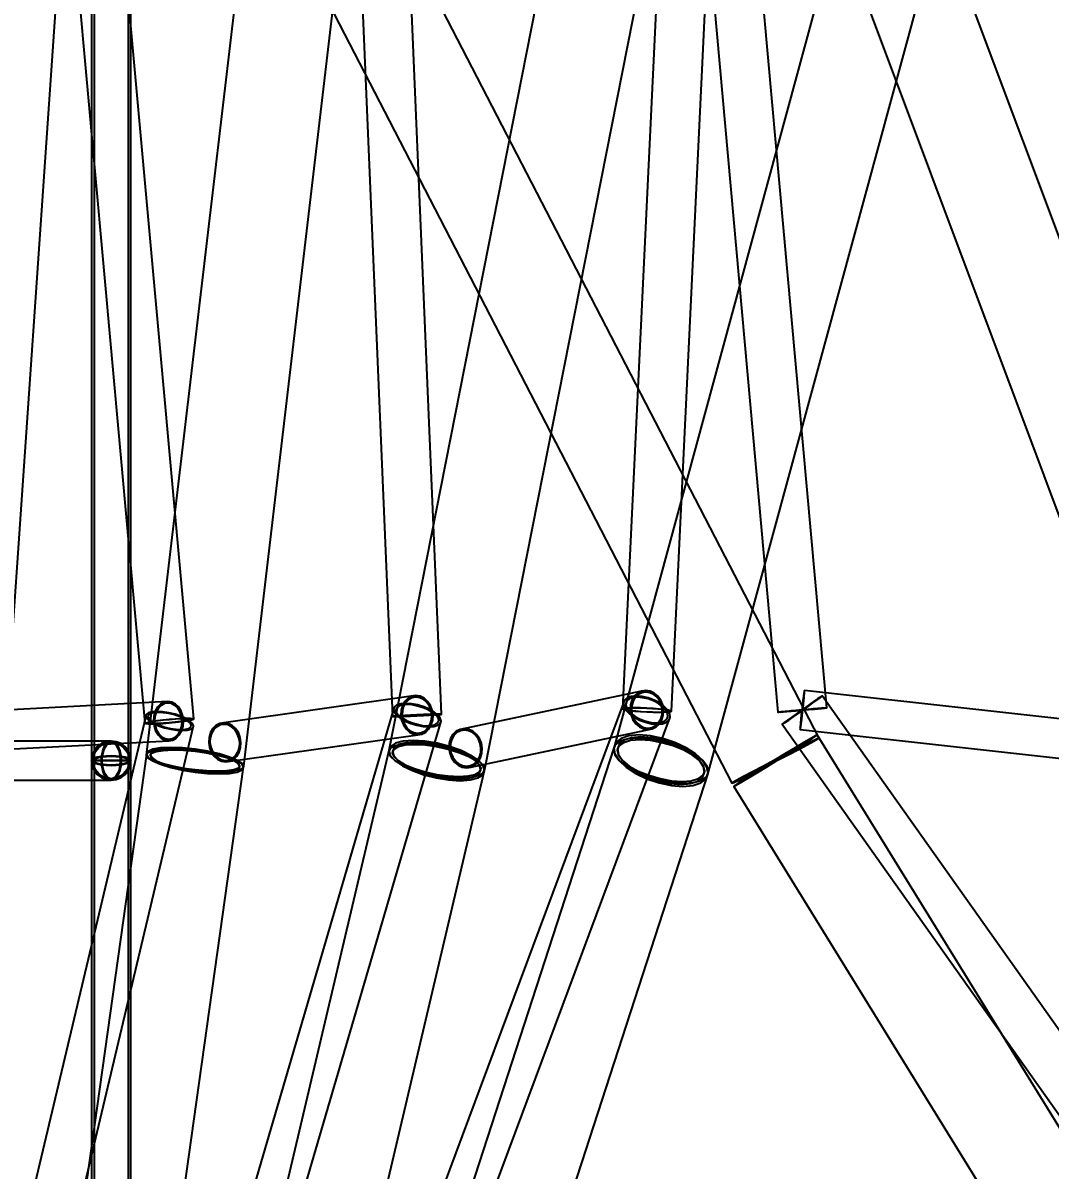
# Model space of a CAD drawing. Header units: millimetres. Extents: x -123812 to 252100, y -3000 to 639000.
# Drawn here: x 4456 to 15087, y 20760 to 32640 of the extents above; entities that cross this region are included whole.
import ezdxf

# ---------------------------------------------------------------- set-up
doc = ezdxf.new("R2010")
doc.units = ezdxf.units.MM
doc.layers.add('D-STR-DIM', color=7, linetype='Continuous', lineweight=13)
doc.layers.add('D-STR-STRC', color=7, linetype='Continuous', lineweight=25)
doc.styles.add('OpenSansCondensed-Light', font='OpenSansCondensed-Light.ttf')
doc.styles.add('TOWER_UNICODE', font='Arial Unicode.ttf')
doc.dimstyles.new('EZDXF', dxfattribs={"dimtxt": 0.25, "dimasz": 0.175, "dimexe": 0.375, "dimexo": 0.125, "dimgap": 0.1, "dimtad": 1, "dimlfac": 100, "dimzin": 12, "dimdsep": 46, "dimtxsty": 'OpenSansCondensed-Light', "dimblk": 'ARCHTICK', "dimcen": 2.5, "dimazin": 3, "dimtfac": 0.5, "dimtmove": 2, "dimatfit": 3})

# ---------------------------------------------------------------- blocks, each defined once
blk = doc.blocks.new('_ARCHTICK')
at = {"color": 0, "linetype": 'BYBLOCK', "const_width": 0.15}
blk.add_lwpolyline([(-0.5, -0.5), (0.5, 0.5)], dxfattribs=at)

msp = doc.modelspace()

# ---------------------------------------------------------------- linework, layer by layer
at = {"layer": 'D-STR-STRC'}
for points in [[(5166.2, 50000), (5166.2, 25000), (5173.1, 24987.3), (5193.4, 24975.5), (5225.7, 24965.4), (5267.8, 24957.6), (5316.8, 24952.8), (5369.4, 24951.1), (5421.9, 24952.8), (5471, 24957.6), (5513, 24965.4), (5545.3, 24975.5), (5565.6, 24987.3), (5572.6, 25000), (5572.6, 50000)], [(4594.8, 37777.2), (5717.7, 25387.3), (5726.4, 25383.2), (5751.6, 25380.9), (5791.8, 25380.7), (5844.2, 25382.4), (5905.2, 25386.1), (5970.7, 25391.3), (6036.2, 25397.9), (6097.2, 25405.2), (6149.6, 25412.9), (6189.8, 25420.4), (6215.1, 25427.2), (6223.7, 25432.9), (5100.8, 37822.8)], [(5333.9, 37266.7), (11793.3, 24766.7), (11812.6, 24774.7), (11861.3, 24798), (11936.1, 24835), (12032, 24883.4), (12142.3, 24939.6), (12259.5, 25000), (12375.7, 25060.4), (12483, 25116.6), (12574, 25165), (12642.6, 25202), (12684, 25225.3), (12695.4, 25233.3), (6236, 37733.3)], [(7762.6, 37699), (8280.6, 25460.3), (8289.3, 25458.8), (8314.6, 25458.2), (8355, 25458.4), (8407.5, 25459.5), (8468.7, 25461.4), (8534.4, 25463.9), (8600.1, 25467), (8661.3, 25470.3), (8713.8, 25473.6), (8754.2, 25476.8), (8779.5, 25479.5), (8788.2, 25481.7), (8270.2, 37720.5)], [(11241.3, 37671), (10660.2, 25536.2), (10668.9, 25530.8), (10694.2, 25524.9), (10734.5, 25519), (10787.1, 25513.4), (10848.3, 25508.6), (10914, 25504.8), (10979.6, 25502.3), (11040.8, 25501.3), (11093.4, 25501.9), (11133.7, 25504), (11159, 25507.4), (11167.7, 25512), (11748.8, 37646.8)], [(11177.6, 37636.1), (12269.7, 25501.3), (12278.3, 25501.9), (12303.6, 25504), (12343.8, 25507.4), (12396.2, 25512), (12457.2, 25517.4), (12522.7, 25523.3), (12588.2, 25529.2), (12649.2, 25534.8), (12701.6, 25539.6), (12741.8, 25543.4), (12767, 25545.9), (12775.7, 25546.9), (11683.5, 37681.7)], [(17146.2, 25178.3), (12463.6, 37678.3), (12443.4, 37672.2), (12392.2, 37654.4), (12313.4, 37626.1), (12212.5, 37589.1), (12096.3, 37546.1), (11972.7, 37500), (11850.1, 37453.9), (11737, 37410.9), (11641, 37373.9), (11568.6, 37345.6), (11524.8, 37327.8), (11512.6, 37321.7), (16195.3, 24821.7)], [(7203.3, 37557), (5732.3, 25057), (5749.5, 25029), (5799.9, 24998.9), (5880.1, 24968.9), (5984.6, 24941.1), (6106.3, 24917.2), (6236.9, 24899), (6367.5, 24887.7), (6489.2, 24884), (6593.8, 24888.2), (6674, 24900.1), (6724.4, 24918.8), (6741.6, 24943), (8212.6, 37443)], [(10703.6, 37589.1), (8239.1, 25089.1), (8256.3, 25046.1), (8306.3, 25000), (8385.8, 24953.9), (8489.3, 24910.9), (8609.8, 24873.9), (8739, 24845.6), (8868.2, 24827.8), (8988.6, 24821.7), (9091.9, 24827.8), (9171.1, 24845.6), (9220.8, 24873.9), (9237.6, 24910.9), (11702.1, 37410.9)], [(13963.1, 37616.6), (10566.7, 25116.6), (10580.7, 25060.4), (10627.4, 25000), (10703.5, 24939.6), (10803.8, 24883.4), (10921.6, 24835), (11048.8, 24798), (11176.8, 24774.7), (11296.7, 24766.7), (11400.5, 24774.7), (11481, 24798), (11532.8, 24835), (11552.4, 24883.4), (14948.9, 37383.4)], [(6343.1, 12527.3), (11155.4, 25450.7), (11150.7, 25486.1), (11129.9, 25524.1), (11094.3, 25562.1), (11046.5, 25597.6), (10989.6, 25628), (10927.5, 25651.3), (10864.5, 25666), (10804.9, 25671), (10752.7, 25666), (10711.4, 25651.3), (10683.9, 25628), (10672.1, 25597.6), (5859.9, 12674.2)], [(21886.2, 12747.7), (12729.8, 25671), (12720.8, 25666), (12698.3, 25651.3), (12663.8, 25628), (12619.7, 25597.6), (12569, 25562.1), (12515.2, 25524.1), (12461.8, 25486.1), (12412.6, 25450.7), (12370.9, 25420.2), (12339.5, 25396.9), (12320.7, 25382.2), (12315.5, 25377.2), (21471.9, 12453.9)], [(16123.9, 25330.7), (12545, 25726.1), (12542.7, 25719.2), (12539.1, 25699), (12534.4, 25666.9), (12528.9, 25625.1), (12522.9, 25576.4), (12516.9, 25524.1), (12511.4, 25471.8), (12506.6, 25423.1), (12502.9, 25381.3), (12500.5, 25349.2), (12499.7, 25329), (12500.4, 25322.1), (16079.3, 24926.8)], [(3889, 25096.9), (5965.9, 25206.5), (6006, 25213.4), (6043, 25233.7), (6074.4, 25266), (6098.2, 25308.1), (6112.6, 25357), (6116.7, 25409.6), (6110.3, 25462.2), (6093.7, 25511.1), (6068.1, 25553.2), (6035.2, 25585.5), (5997.3, 25605.8), (5957, 25612.7), (3880.1, 25503.1)], [(5040.3, 12608.2), (8783.4, 25410.3), (8775.9, 25439.6), (8752.2, 25471.1), (8713.9, 25502.5), (8663.6, 25531.8), (8604.7, 25557), (8541.3, 25576.3), (8477.7, 25588.4), (8418.1, 25592.5), (8366.8, 25588.4), (8327.1, 25576.3), (8301.7, 25557), (8292.5, 25531.8), (4549.4, 12729.7)], [(3228.4, 12750.8), (6222.7, 25361), (6211.8, 25384.8), (6184.7, 25410.2), (6143.3, 25435.7), (6090.4, 25459.5), (6029.7, 25479.8), (5965.3, 25495.5), (5901.5, 25505.3), (5842.8, 25508.7), (5793.1, 25505.3), (5755.7, 25495.5), (5733.4, 25479.8), (5727.4, 25459.5), (2733.1, 12849.2)], [(0, 24796.8), (5369.4, 24796.8), (5395.7, 24803.7), (5420.2, 24824), (5441.2, 24856.3), (5457.3, 24898.4), (5467.5, 24947.4), (5471, 25000), (5467.5, 25052.6), (5457.3, 25101.6), (5441.2, 25143.7), (5420.2, 25176), (5395.7, 25196.3), (5369.4, 25203.2), (0, 25203.2)], [(0, 24796.8), (5369.4, 24796.8), (5395.7, 24803.7), (5420.2, 24824), (5441.2, 24856.3), (5457.3, 24898.4), (5467.5, 24947.4), (5471, 25000), (5467.5, 25052.6), (5457.3, 25101.6), (5441.2, 25143.7), (5420.2, 25176), (5395.7, 25196.3), (5369.4, 25203.2), (0, 25203.2)], [(6293.7, 12396.3), (9234.5, 24896.3), (9218.8, 24946.3), (9170.4, 25000), (9092.5, 25053.7), (8990.5, 25103.7), (8871.3, 25146.6), (8743.1, 25179.6), (8614.5, 25200.3), (8494.4, 25207.4), (8390.9, 25200.3), (8311.1, 25179.6), (8260.3, 25146.6), (8242.2, 25103.7), (5301.4, 12603.7)], [(7494.5, 12366.6), (11547.4, 24866.6), (11535.8, 24931), (11491.7, 25000), (11418.2, 25069), (11320.2, 25133.4), (11204.5, 25188.6), (11078.8, 25231), (10951.9, 25257.6), (10832.3, 25266.7), (10728.2, 25257.6), (10646.7, 25231), (10593.3, 25188.6), (10571.6, 25133.4), (6518.7, 12633.4)], [(20384.4, 12766.7), (12676.5, 25266.7), (12657.9, 25257.6), (12611.1, 25231), (12539.3, 25188.6), (12447.4, 25133.4), (12341.6, 25069), (12229.2, 25000), (12117.9, 24931), (12015.2, 24866.6), (11928.1, 24811.4), (11862.6, 24769), (11823, 24742.4), (11812.2, 24733.3), (19520.1, 12233.3)], [(4984.9, 12433.2), (6740.2, 24933.2), (6723.1, 24966.4), (6672.8, 25001.9), (6592.8, 25037.3), (6488.6, 25070.1), (6367.2, 25098.2), (6236.9, 25119.5), (6106.6, 25132.7), (5985.2, 25136.9), (5881, 25131.7), (5801, 25117.6), (5750.7, 25095.4), (5733.6, 25066.8), (3978.2, 12566.8)], [(5572.6, 0), (5572.6, 25000), (5565.6, 25012.7), (5545.3, 25024.5), (5513, 25034.6), (5471, 25042.4), (5421.9, 25047.2), (5369.4, 25048.9), (5316.8, 25047.2), (5267.8, 25042.4), (5225.7, 25034.6), (5193.4, 25024.5), (5173.1, 25012.7), (5166.2, 25000), (5166.2, 0)]]:
    msp.add_lwpolyline(points, dxfattribs=at)
for points in [[(5191.6, 25000), (5547.2, 25000), (5547.2, 50000), (5191.6, 50000)], [(5191.6, 25000), (5547.2, 25000), (5547.2, 50000), (5191.6, 50000)], [(2207.5, 25000), (4257.5, 25000), (5121, 37500), (3196, 37500)], [(6378.6, 25189), (6386.7, 25136.6), (6405.6, 25087.7), (6434.1, 25045.8), (6470.1, 25013.6), (6511.3, 24993.3), (6554.8, 24986.4), (8542.8, 25268.4), (8585.7, 25275.3), (8625, 25295.6), (8658.1, 25327.8), (8682.7, 25369.7), (8697.2, 25418.6), (8700.4, 25471), (8692.3, 25523.4), (8673.4, 25572.2), (8644.9, 25614.2), (8608.9, 25646.4), (8567.7, 25666.6), (8524.1, 25673.5), (6536.2, 25391.5), (6493.3, 25384.6), (6453.9, 25364.4), (6420.8, 25332.2), (6396.3, 25290.2), (6381.8, 25241.4)], [(8366.5, 25471), (8374.6, 25418.6), (8393.6, 25369.7), (8422, 25327.8), (8458.1, 25295.6), (8499.3, 25275.3), (8542.8, 25268.4), (8585.7, 25275.3), (8625, 25295.6), (8658.1, 25327.8), (8682.7, 25369.7), (8697.2, 25418.6), (8700.4, 25471), (8692.3, 25523.4), (8673.4, 25572.2), (8644.9, 25614.2), (8608.9, 25646.4), (8567.7, 25666.6), (8524.1, 25673.5), (8481.2, 25666.6), (8441.9, 25646.4), (8408.8, 25614.2), (8384.2, 25572.2), (8369.8, 25523.4)], [(8863.9, 25128.7), (8872.8, 25076.5), (8892.9, 25027.8), (8922.8, 24985.9), (8960.5, 24953.8), (9003.4, 24933.6), (9048.6, 24926.8), (9093, 24933.6), (10970.1, 25329), (11010.6, 25349.2), (11044.6, 25381.3), (11069.7, 25423.1), (11084.1, 25471.8), (11087, 25524.1), (11078.1, 25576.4), (11058, 25625.1), (11028.1, 25666.9), (10990.4, 25699), (10947.5, 25719.2), (10902.3, 25726.1), (10857.9, 25719.2), (8980.8, 25323.8), (8940.3, 25303.7), (8906.3, 25271.6), (8881.2, 25229.7), (8866.7, 25181)], [(10697.6, 25524.1), (10733.2, 25486.1), (10781, 25450.7), (10837.9, 25420.2), (10900, 25396.9), (10963, 25382.2), (11022.6, 25377.2), (11074.8, 25382.2), (11116.1, 25396.9), (11143.6, 25420.2), (11155.4, 25450.7), (11150.7, 25486.1), (11129.9, 25524.1), (11094.3, 25562.1), (11046.5, 25597.6), (10989.6, 25628), (10927.5, 25651.3), (10864.5, 25666), (10804.9, 25671), (10752.7, 25666), (10711.4, 25651.3), (10683.9, 25628), (10672.1, 25597.6), (10676.8, 25562.1)], [(10740.9, 25524.1), (10749.9, 25471.8), (10770, 25423.1), (10799.9, 25381.3), (10837.6, 25349.2), (10880.5, 25329), (10925.7, 25322.1), (10970.1, 25329), (11010.6, 25349.2), (11044.6, 25381.3), (11069.7, 25423.1), (11084.1, 25471.8), (11087, 25524.1), (11078.1, 25576.4), (11058, 25625.1), (11028.1, 25666.9), (10990.4, 25699), (10947.5, 25719.2), (10902.3, 25726.1), (10857.9, 25719.2), (10817.3, 25699), (10783.3, 25666.9), (10758.3, 25625.1), (10743.8, 25576.4)], [(10754.6, 25524.1), (10762.8, 25476), (10781.3, 25431.1), (10808.9, 25392.5), (10843.6, 25363), (10883.1, 25344.4), (10924.7, 25338), (10965.6, 25344.4), (11003, 25363), (11034.3, 25392.5), (11057.4, 25431.1), (11070.7, 25476), (11073.4, 25524.1), (11065.2, 25572.3), (11046.6, 25617.1), (11019.1, 25655.7), (10984.3, 25685.3), (10944.8, 25703.8), (10903.2, 25710.2), (10862.3, 25703.8), (10824.9, 25685.3), (10793.6, 25655.7), (10770.5, 25617.1), (10757.2, 25572.3)], [(12515.2, 25524.1), (12461.8, 25486.1), (12412.6, 25450.7), (12370.9, 25420.2), (12339.5, 25396.9), (12320.7, 25382.2), (12315.5, 25377.2), (12324.5, 25382.2), (12347, 25396.9), (12381.5, 25420.2), (12425.6, 25450.7), (12476.3, 25486.1), (12530.2, 25524.1), (12583.5, 25562.1), (12632.7, 25597.6), (12674.4, 25628), (12705.8, 25651.3), (12724.7, 25666), (12729.8, 25671), (12720.8, 25666), (12698.3, 25651.3), (12663.8, 25628), (12619.7, 25597.6), (12569, 25562.1)], [(12516.9, 25524.1), (12511.4, 25471.8), (12506.6, 25423.1), (12502.9, 25381.3), (12500.5, 25349.2), (12499.7, 25329), (12500.4, 25322.1), (12502.6, 25329), (12506.2, 25349.2), (12511, 25381.3), (12516.5, 25423.1), (12522.5, 25471.8), (12528.4, 25524.1), (12534, 25576.4), (12538.8, 25625.1), (12542.5, 25666.9), (12544.9, 25699), (12545.7, 25719.2), (12545, 25726.1), (12542.7, 25719.2), (12539.1, 25699), (12534.4, 25666.9), (12528.9, 25625.1), (12522.9, 25576.4)], [(12517.4, 25524.1), (12512.3, 25476), (12507.8, 25431.1), (12504.4, 25392.5), (12502.2, 25363), (12501.5, 25344.4), (12502.1, 25338), (12504.2, 25344.4), (12507.5, 25363), (12511.9, 25392.5), (12517, 25431.1), (12522.5, 25476), (12528, 25524.1), (12533.1, 25572.3), (12537.5, 25617.1), (12540.9, 25655.7), (12543.1, 25685.3), (12543.9, 25703.8), (12543.2, 25710.2), (12541.2, 25703.8), (12537.8, 25685.3), (12533.5, 25655.7), (12528.4, 25617.1), (12522.9, 25572.3)], [(5806.2, 25409.6), (5812.7, 25357), (5829.2, 25308.1), (5854.8, 25266), (5887.7, 25233.7), (5925.6, 25213.4), (5965.9, 25206.5), (6006, 25213.4), (6043, 25233.7), (6074.4, 25266), (6098.2, 25308.1), (6112.6, 25357), (6116.7, 25409.6), (6110.3, 25462.2), (6093.7, 25511.1), (6068.1, 25553.2), (6035.2, 25585.5), (5997.3, 25605.8), (5957, 25612.7), (5917, 25605.8), (5880, 25585.5), (5848.5, 25553.2), (5824.8, 25511.1), (5810.3, 25462.2)], [(5818.4, 25409.6), (5824.4, 25361.2), (5839.7, 25316), (5863.2, 25277.3), (5893.5, 25247.6), (5928.4, 25228.9), (5965.6, 25222.5), (6002.5, 25228.9), (6036.5, 25247.6), (6065.5, 25277.3), (6087.4, 25316), (6100.7, 25361.2), (6104.5, 25409.6), (6098.6, 25458), (6083.3, 25503.1), (6059.7, 25541.9), (6029.4, 25571.6), (5994.5, 25590.3), (5957.4, 25596.7), (5920.5, 25590.3), (5886.4, 25571.6), (5857.4, 25541.9), (5835.5, 25503.1), (5822.2, 25458)], [(8323.6, 25471.1), (8361.9, 25439.6), (8412.2, 25410.3), (8471.1, 25385.2), (8534.5, 25365.9), (8598.2, 25353.7), (8657.7, 25349.6), (8709.1, 25353.7), (8748.8, 25365.9), (8774.1, 25385.2), (8783.4, 25410.3), (8775.9, 25439.6), (8752.2, 25471.1), (8713.9, 25502.5), (8663.6, 25531.8), (8604.7, 25557), (8541.3, 25576.3), (8477.7, 25588.4), (8418.1, 25592.5), (8366.8, 25588.4), (8327.1, 25576.3), (8301.7, 25557), (8292.5, 25531.8), (8299.9, 25502.5)], [(8344.7, 25471.1), (8379.3, 25442.7), (8424.6, 25416.3), (8477.7, 25393.6), (8534.8, 25376.2), (8592.2, 25365.3), (8645.9, 25361.6), (8692.2, 25365.3), (8728, 25376.2), (8750.9, 25393.6), (8759.2, 25416.3), (8752.5, 25442.7), (8731.1, 25471.1), (8696.6, 25499.4), (8651.2, 25525.8), (8598.2, 25548.5), (8541, 25565.9), (8483.6, 25576.9), (8429.9, 25580.6), (8383.6, 25576.9), (8347.8, 25565.9), (8325, 25548.5), (8316.6, 25525.8), (8323.4, 25499.4)], [(8379.7, 25471), (8387.1, 25422.7), (8404.6, 25377.7), (8430.8, 25339), (8464, 25309.4), (8502, 25290.7), (8542.1, 25284.4), (8581.6, 25290.7), (8617.8, 25309.4), (8648.3, 25339), (8671, 25377.7), (8684.3, 25422.7), (8687.3, 25471), (8679.8, 25519.3), (8662.4, 25564.3), (8636.2, 25602.9), (8602.9, 25632.6), (8565, 25651.2), (8524.9, 25657.6), (8485.4, 25651.2), (8449.1, 25632.6), (8418.6, 25602.9), (8396, 25564.3), (8382.7, 25519.3)], [(10914, 25543.4), (10848.3, 25545.9), (10787.1, 25546.9), (10734.5, 25546.3), (10694.2, 25544.2), (10668.9, 25540.8), (10660.2, 25536.2), (10668.9, 25530.8), (10694.2, 25524.9), (10734.5, 25519), (10787.1, 25513.4), (10848.3, 25508.6), (10914, 25504.8), (10979.6, 25502.3), (11040.8, 25501.3), (11093.4, 25501.9), (11133.7, 25504), (11159, 25507.4), (11167.7, 25512), (11159, 25517.4), (11133.7, 25523.3), (11093.4, 25529.2), (11040.8, 25534.8), (10979.6, 25539.6)], [(10914, 25541.5), (10854.7, 25543.8), (10799.6, 25544.6), (10752.2, 25544.1), (10715.9, 25542.3), (10693, 25539.1), (10685.2, 25535), (10693, 25530.1), (10715.9, 25524.8), (10752.2, 25519.5), (10799.6, 25514.5), (10854.7, 25510.1), (10914, 25506.7), (10973.2, 25504.5), (11028.3, 25503.6), (11075.7, 25504.1), (11112, 25506), (11134.9, 25509.1), (11142.7, 25513.2), (11134.9, 25518.1), (11112, 25523.4), (11075.7, 25528.7), (11028.3, 25533.7), (10973.2, 25538.1)], [(10718.9, 25524.1), (10750.9, 25489.8), (10794.1, 25457.9), (10845.4, 25430.5), (10901.3, 25409.4), (10958.1, 25396.2), (11011.9, 25391.7), (11059, 25396.2), (11096.2, 25409.4), (11120.9, 25430.5), (11131.6, 25457.9), (11127.4, 25489.8), (11108.6, 25524.1), (11076.6, 25558.4), (11033.4, 25590.3), (10982.1, 25617.8), (10926.2, 25638.8), (10869.4, 25652), (10815.6, 25656.5), (10768.5, 25652), (10731.3, 25638.8), (10706.6, 25617.8), (10695.9, 25590.3), (10700.1, 25558.4)], [(12522.7, 25525), (12457.2, 25519), (12396.2, 25513.5), (12343.8, 25508.6), (12303.6, 25504.8), (12278.3, 25502.3), (12269.7, 25501.3), (12278.3, 25501.9), (12303.6, 25504), (12343.8, 25507.4), (12396.2, 25512), (12457.2, 25517.4), (12522.7, 25523.3), (12588.2, 25529.2), (12649.2, 25534.8), (12701.6, 25539.6), (12741.8, 25543.4), (12767, 25545.9), (12775.7, 25546.9), (12767, 25546.3), (12741.8, 25544.3), (12701.6, 25540.8), (12649.2, 25536.2), (12588.2, 25530.8)], [(12522.7, 25524.9), (12463.6, 25519.5), (12408.6, 25514.5), (12361.4, 25510.1), (12325.2, 25506.7), (12302.4, 25504.5), (12294.6, 25503.6), (12302.4, 25504.1), (12325.2, 25506), (12361.4, 25509.1), (12408.6, 25513.2), (12463.6, 25518.1), (12522.7, 25523.3), (12581.7, 25528.7), (12636.7, 25533.7), (12684, 25538.1), (12720.2, 25541.5), (12743, 25543.7), (12750.8, 25544.6), (12743, 25544.1), (12720.2, 25542.3), (12684, 25539.2), (12636.7, 25535), (12581.7, 25530.2)], [(12515.9, 25524.1), (12467.8, 25489.8), (12423.4, 25457.9), (12385.8, 25430.5), (12357.6, 25409.4), (12340.5, 25396.2), (12335.9, 25391.7), (12344, 25396.2), (12364.3, 25409.4), (12395.4, 25430.5), (12435.2, 25457.9), (12480.9, 25489.8), (12529.4, 25524.1), (12577.5, 25558.4), (12621.9, 25590.3), (12659.5, 25617.8), (12687.8, 25638.8), (12704.8, 25652), (12709.4, 25656.5), (12701.3, 25652), (12681, 25638.8), (12649.9, 25617.8), (12610.2, 25590.3), (12564.5, 25558.4)], [(5970.7, 25391.3), (5905.2, 25386.1), (5844.2, 25382.4), (5791.8, 25380.7), (5751.6, 25380.9), (5726.4, 25383.2), (5717.7, 25387.3), (5726.4, 25392.9), (5751.6, 25399.7), (5791.8, 25407.2), (5844.2, 25414.9), (5905.2, 25422.3), (5970.7, 25428.8), (6036.2, 25434.1), (6097.2, 25437.7), (6149.6, 25439.4), (6189.8, 25439.2), (6215.1, 25436.9), (6223.7, 25432.9), (6215.1, 25427.2), (6189.8, 25420.4), (6149.6, 25412.9), (6097.2, 25405.2), (6036.2, 25397.9)], [(5765.5, 25410.2), (5806.9, 25384.8), (5859.8, 25361), (5920.5, 25340.7), (5984.9, 25325), (6048.6, 25315.2), (6107.4, 25311.8), (6157.1, 25315.2), (6194.5, 25325), (6216.8, 25340.7), (6222.7, 25361), (6211.8, 25384.8), (6184.7, 25410.2), (6143.3, 25435.7), (6090.4, 25459.5), (6029.7, 25479.8), (5965.3, 25495.5), (5901.5, 25505.3), (5842.8, 25508.7), (5793.1, 25505.3), (5755.7, 25495.5), (5733.4, 25479.8), (5727.4, 25459.5), (5738.4, 25435.7)], [(5970.7, 25393.2), (5911.7, 25388.4), (5856.7, 25385.1), (5809.4, 25383.6), (5773.2, 25383.8), (5750.4, 25385.8), (5742.6, 25389.5), (5750.4, 25394.6), (5773.2, 25400.7), (5809.4, 25407.5), (5856.7, 25414.4), (5911.7, 25421.1), (5970.7, 25426.9), (6029.7, 25431.7), (6084.8, 25435), (6132, 25436.5), (6168.2, 25436.3), (6191, 25434.3), (6198.8, 25430.6), (6191, 25425.5), (6168.2, 25419.4), (6132, 25412.6), (6084.8, 25405.7), (6029.7, 25399.1)], [(5786.1, 25410.2), (5823.5, 25387.3), (5871.1, 25365.9), (5925.8, 25347.5), (5983.9, 25333.4), (6041.4, 25324.5), (6094.4, 25321.5), (6139.2, 25324.5), (6172.9, 25333.4), (6193, 25347.5), (6198.4, 25365.9), (6188.5, 25387.3), (6164, 25410.2), (6126.7, 25433.2), (6079.1, 25454.6), (6024.4, 25473), (5966.3, 25487.1), (5908.8, 25495.9), (5855.8, 25499), (5811, 25495.9), (5777.3, 25487.1), (5757.1, 25473), (5751.8, 25454.6), (5761.7, 25433.2)], [(8534.4, 25463.9), (8468.7, 25461.4), (8407.5, 25459.5), (8355, 25458.4), (8314.6, 25458.2), (8289.3, 25458.8), (8280.6, 25460.3), (8289.3, 25462.5), (8314.6, 25465.2), (8355, 25468.4), (8407.5, 25471.7), (8468.7, 25475), (8534.4, 25478), (8600.1, 25480.6), (8661.3, 25482.5), (8713.8, 25483.6), (8754.2, 25483.8), (8779.5, 25483.2), (8788.2, 25481.7), (8779.5, 25479.5), (8754.2, 25476.8), (8713.8, 25473.6), (8661.3, 25470.3), (8600.1, 25467)], [(8534.4, 25464.6), (8475.2, 25462.4), (8420, 25460.7), (8372.6, 25459.7), (8336.3, 25459.4), (8313.4, 25460), (8305.6, 25461.3), (8313.4, 25463.3), (8336.3, 25465.8), (8372.6, 25468.7), (8420, 25471.7), (8475.2, 25474.6), (8534.4, 25477.4), (8593.6, 25479.6), (8648.8, 25481.3), (8696.2, 25482.3), (8732.5, 25482.6), (8755.4, 25482), (8763.2, 25480.7), (8755.4, 25478.7), (8732.5, 25476.2), (8696.2, 25473.3), (8648.8, 25470.3), (8593.6, 25467.4)], [(6378.6, 25189), (6386.7, 25136.6), (6405.6, 25087.7), (6434.1, 25045.8), (6470.1, 25013.6), (6511.3, 24993.3), (6554.8, 24986.4), (6597.7, 24993.3), (6637.1, 25013.6), (6670.2, 25045.8), (6694.8, 25087.7), (6709.2, 25136.6), (6712.4, 25189), (6704.3, 25241.4), (6685.4, 25290.2), (6656.9, 25332.2), (6620.9, 25364.4), (6579.7, 25384.6), (6536.2, 25391.5), (6493.3, 25384.6), (6453.9, 25364.4), (6420.8, 25332.2), (6396.3, 25290.2), (6381.8, 25241.4)], [(6391.7, 25189), (6399.2, 25140.7), (6416.6, 25095.7), (6442.8, 25057), (6476, 25027.4), (6514, 25008.7), (6554.1, 25002.4), (6593.6, 25008.7), (6629.9, 25027.4), (6660.3, 25057), (6683, 25095.7), (6696.3, 25140.7), (6699.3, 25189), (6691.8, 25237.3), (6674.4, 25282.3), (6648.2, 25320.9), (6615, 25350.6), (6577, 25369.2), (6536.9, 25375.6), (6497.4, 25369.2), (6461.2, 25350.6), (6430.7, 25320.9), (6408, 25282.3), (6394.7, 25237.3)], [(8863.9, 25128.7), (8872.8, 25076.5), (8892.9, 25027.8), (8922.8, 24985.9), (8960.5, 24953.8), (9003.4, 24933.6), (9048.6, 24926.8), (9093, 24933.6), (9133.5, 24953.8), (9167.5, 24985.9), (9192.6, 25027.8), (9207.1, 25076.5), (9209.9, 25128.7), (9201, 25181), (9180.9, 25229.7), (9151, 25271.6), (9113.3, 25303.7), (9070.4, 25323.8), (9025.2, 25330.7), (8980.8, 25323.8), (8940.3, 25303.7), (8906.3, 25271.6), (8881.2, 25229.7), (8866.7, 25181)], [(8877.5, 25128.7), (8885.7, 25080.6), (8904.2, 25035.7), (8931.8, 24997.2), (8966.5, 24967.6), (9006, 24949), (9047.7, 24942.7), (9088.6, 24949), (9125.9, 24967.6), (9157.2, 24997.2), (9180.3, 25035.7), (9193.7, 25080.6), (9196.3, 25128.7), (9188.1, 25176.9), (9169.6, 25221.8), (9142, 25260.3), (9107.3, 25289.9), (9067.8, 25308.5), (9026.1, 25314.8), (8985.2, 25308.5), (8947.9, 25289.9), (8916.6, 25260.3), (8893.5, 25221.8), (8880.1, 25176.9)], [(5166.2, 25000), (5173.1, 24947.4), (5193.4, 24898.4), (5225.7, 24856.3), (5267.8, 24824), (5316.8, 24803.7), (5369.4, 24796.8), (5421.9, 24803.7), (5471, 24824), (5513, 24856.3), (5545.3, 24898.4), (5565.6, 24947.4), (5572.6, 25000), (5565.6, 25052.6), (5545.3, 25101.6), (5513, 25143.7), (5471, 25176), (5421.9, 25196.3), (5369.4, 25203.2), (5316.8, 25196.3), (5267.8, 25176), (5225.7, 25143.7), (5193.4, 25101.6), (5173.1, 25052.6)], [(5556.6, 25000), (5550.2, 24951.5), (5531.5, 24906.4), (5501.7, 24867.6), (5463, 24837.9), (5417.8, 24819.2), (5369.4, 24812.8), (5320.9, 24819.2), (5275.8, 24837.9), (5237, 24867.6), (5207.2, 24906.4), (5188.5, 24951.5), (5182.2, 25000), (5188.5, 25048.5), (5207.2, 25093.6), (5237, 25132.4), (5275.8, 25162.1), (5320.9, 25180.8), (5369.4, 25187.2), (5417.8, 25180.8), (5463, 25162.1), (5501.7, 25132.4), (5531.5, 25093.6), (5550.2, 25048.5)], [(5471, 25000), (5467.5, 24947.4), (5457.3, 24898.4), (5441.2, 24856.3), (5420.2, 24824), (5395.7, 24803.7), (5369.4, 24796.8), (5343.1, 24803.7), (5318.6, 24824), (5297.5, 24856.3), (5281.4, 24898.4), (5271.2, 24947.4), (5267.8, 25000), (5271.2, 25052.6), (5281.4, 25101.6), (5297.5, 25143.7), (5318.6, 25176), (5343.1, 25196.3), (5369.4, 25203.2), (5395.7, 25196.3), (5420.2, 25176), (5441.2, 25143.7), (5457.3, 25101.6), (5467.5, 25052.6)], [(5471, 25000), (5467.5, 24947.4), (5457.3, 24898.4), (5441.2, 24856.3), (5420.2, 24824), (5395.7, 24803.7), (5369.4, 24796.8), (5343.1, 24803.7), (5318.6, 24824), (5297.5, 24856.3), (5281.4, 24898.4), (5271.2, 24947.4), (5267.8, 25000), (5271.2, 25052.6), (5281.4, 25101.6), (5297.5, 25143.7), (5318.6, 25176), (5343.1, 25196.3), (5369.4, 25203.2), (5395.7, 25196.3), (5420.2, 25176), (5441.2, 25143.7), (5457.3, 25101.6), (5467.5, 25052.6)], [(5463, 25000), (5459.8, 24951.5), (5450.4, 24906.4), (5435.5, 24867.6), (5416.2, 24837.9), (5393.6, 24819.2), (5369.4, 24812.8), (5345.1, 24819.2), (5322.6, 24837.9), (5303.2, 24867.6), (5288.3, 24906.4), (5278.9, 24951.5), (5275.8, 25000), (5278.9, 25048.5), (5288.3, 25093.6), (5303.2, 25132.4), (5322.6, 25162.1), (5345.1, 25180.8), (5369.4, 25187.2), (5393.6, 25180.8), (5416.2, 25162.1), (5435.5, 25132.4), (5450.4, 25093.6), (5459.8, 25048.5)], [(5463, 25000), (5459.8, 24951.5), (5450.4, 24906.4), (5435.5, 24867.6), (5416.2, 24837.9), (5393.6, 24819.2), (5369.4, 24812.8), (5345.1, 24819.2), (5322.6, 24837.9), (5303.2, 24867.6), (5288.3, 24906.4), (5278.9, 24951.5), (5275.8, 25000), (5278.9, 25048.5), (5288.3, 25093.6), (5303.2, 25132.4), (5322.6, 25162.1), (5345.1, 25180.8), (5369.4, 25187.2), (5393.6, 25180.8), (5416.2, 25162.1), (5435.5, 25132.4), (5450.4, 25093.6), (5459.8, 25048.5)], [(8306.3, 25000), (8384.2, 24946.3), (8486.2, 24896.3), (8605.3, 24853.4), (8733.6, 24820.4), (8862.2, 24799.7), (8982.3, 24792.6), (9085.8, 24799.7), (9165.6, 24820.4), (9216.3, 24853.4), (9234.5, 24896.3), (9218.8, 24946.3), (9170.4, 25000), (9092.5, 25053.7), (8990.5, 25103.7), (8871.3, 25146.6), (8743.1, 25179.6), (8614.5, 25200.3), (8494.4, 25207.4), (8390.9, 25200.3), (8311.1, 25179.6), (8260.3, 25146.6), (8242.2, 25103.7), (8257.9, 25053.7)], [(8340.3, 25000), (8412.1, 24950.5), (8506, 24904.5), (8615.8, 24864.9), (8734, 24834.5), (8852.4, 24815.4), (8963.1, 24808.9), (9058.4, 24815.4), (9132, 24834.5), (9178.7, 24864.9), (9195.4, 24904.5), (9181, 24950.5), (9136.3, 25000), (9064.6, 25049.5), (8970.7, 25095.5), (8860.9, 25135.1), (8742.7, 25165.5), (8624.3, 25184.6), (8513.6, 25191.1), (8418.2, 25184.6), (8344.7, 25165.5), (8298, 25135.1), (8281.3, 25095.5), (8295.7, 25049.5)], [(10627.4, 25000), (10703.5, 24939.6), (10803.8, 24883.4), (10921.6, 24835), (11048.8, 24798), (11176.8, 24774.7), (11296.7, 24766.7), (11400.5, 24774.7), (11481, 24798), (11532.8, 24835), (11552.4, 24883.4), (11538.4, 24939.6), (11491.7, 25000), (11415.6, 25060.4), (11315.2, 25116.6), (11197.4, 25165), (11070.2, 25202), (10942.3, 25225.3), (10822.4, 25233.3), (10718.6, 25225.3), (10638, 25202), (10586.2, 25165), (10566.7, 25116.6), (10580.7, 25060.4)], [(10627.4, 25000), (10700.9, 24931), (10798.9, 24866.6), (10914.6, 24811.4), (11040.2, 24769), (11167.2, 24742.4), (11286.8, 24733.3), (11390.9, 24742.4), (11472.4, 24769), (11525.8, 24811.4), (11547.4, 24866.6), (11535.8, 24931), (11491.7, 25000), (11418.2, 25069), (11320.2, 25133.4), (11204.5, 25188.6), (11078.8, 25231), (10951.9, 25257.6), (10832.3, 25266.7), (10728.2, 25257.6), (10646.7, 25231), (10593.3, 25188.6), (10571.6, 25133.4), (10583.3, 25069)], [(10661.4, 25000), (10731.5, 24944.4), (10824, 24892.5), (10932.5, 24848), (11049.7, 24813.9), (11167.5, 24792.4), (11278, 24785.1), (11373.6, 24792.4), (11447.8, 24813.9), (11495.6, 24848), (11513.6, 24892.5), (11500.7, 24944.4), (11457.7, 25000), (11387.6, 25055.6), (11295.1, 25107.5), (11186.6, 25152), (11069.4, 25186.1), (10951.5, 25207.6), (10841, 25214.9), (10745.4, 25207.6), (10671.2, 25186.1), (10623.5, 25152), (10605.5, 25107.5), (10618.4, 25055.6)], [(10661.4, 25000), (10729.1, 24936.4), (10819.4, 24877.1), (10926, 24826.3), (11041.8, 24787.2), (11158.7, 24762.7), (11268.9, 24754.3), (11364.8, 24762.7), (11439.9, 24787.2), (11489.1, 24826.3), (11509, 24877.1), (11498.3, 24936.4), (11457.7, 25000), (11389.9, 25063.6), (11299.7, 25122.9), (11193, 25173.7), (11077.3, 25212.8), (10960.4, 25237.3), (10850.2, 25245.7), (10754.3, 25237.3), (10679.2, 25212.8), (10630, 25173.7), (10610.1, 25122.9), (10620.8, 25063.6)], [(12229.2, 25000), (12113, 24939.6), (12005.7, 24883.4), (11914.7, 24835), (11846.2, 24798), (11804.8, 24774.7), (11793.3, 24766.7), (11812.6, 24774.7), (11861.3, 24798), (11936.1, 24835), (12032, 24883.4), (12142.3, 24939.6), (12259.5, 25000), (12375.7, 25060.4), (12483, 25116.6), (12574, 25165), (12642.6, 25202), (12684, 25225.3), (12695.4, 25233.3), (12676.2, 25225.3), (12627.4, 25202), (12552.6, 25165), (12456.8, 25116.6), (12346.5, 25060.4)], [(12229.2, 25000), (12117.9, 24931), (12015.2, 24866.6), (11928.1, 24811.4), (11862.6, 24769), (11823, 24742.4), (11812.2, 24733.3), (11830.9, 24742.4), (11877.7, 24769), (11949.5, 24811.4), (12041.4, 24866.6), (12147.1, 24931), (12259.5, 25000), (12370.8, 25069), (12473.6, 25133.4), (12560.7, 25188.6), (12626.2, 25231), (12665.7, 25257.6), (12676.5, 25266.7), (12657.9, 25257.6), (12611.1, 25231), (12539.3, 25188.6), (12447.4, 25133.4), (12341.6, 25069)], [(12230.4, 25000), (12123.4, 24944.4), (12024.5, 24892.5), (11940.7, 24848), (11877.5, 24813.9), (11839.4, 24792.4), (11828.8, 24785.1), (11846.6, 24792.4), (11891.5, 24813.9), (11960.4, 24848), (12048.7, 24892.5), (12150.3, 24944.4), (12258.3, 25000), (12365.4, 25055.6), (12464.2, 25107.5), (12548.1, 25152), (12611.2, 25186.1), (12649.4, 25207.6), (12659.9, 25214.9), (12642.2, 25207.6), (12597.3, 25186.1), (12528.4, 25152), (12440.1, 25107.5), (12338.5, 25055.6)], [(12230.4, 25000), (12127.9, 24936.4), (12033.2, 24877.1), (11953, 24826.3), (11892.6, 24787.2), (11856.2, 24762.7), (11846.3, 24754.3), (11863.4, 24762.7), (11906.6, 24787.2), (11972.7, 24826.3), (12057.4, 24877.1), (12154.8, 24936.4), (12258.3, 25000), (12360.9, 25063.6), (12455.5, 25122.9), (12535.8, 25173.7), (12596.1, 25212.8), (12632.6, 25237.3), (12642.5, 25245.7), (12625.3, 25237.3), (12582.2, 25212.8), (12516, 25173.7), (12431.4, 25122.9), (12334, 25063.6)], [(6236.9, 25101), (6106.3, 25112.3), (5984.6, 25116), (5880.1, 25111.8), (5799.9, 25099.9), (5749.5, 25081.2), (5732.3, 25057), (5749.5, 25029), (5799.9, 24998.9), (5880.1, 24968.9), (5984.6, 24941.1), (6106.3, 24917.2), (6236.9, 24899), (6367.5, 24887.7), (6489.2, 24884), (6593.8, 24888.2), (6674, 24900.1), (6724.4, 24918.8), (6741.6, 24943), (6724.4, 24971), (6674, 25001.1), (6593.8, 25031.1), (6489.2, 25058.9), (6367.5, 25082.8)], [(6236.9, 25119.5), (6106.6, 25132.7), (5985.2, 25136.9), (5881, 25131.7), (5801, 25117.6), (5750.7, 25095.4), (5733.6, 25066.8), (5750.7, 25033.6), (5801, 24998.1), (5881, 24962.7), (5985.2, 24929.9), (6106.6, 24901.8), (6236.9, 24880.5), (6367.2, 24867.3), (6488.6, 24863.1), (6592.8, 24868.3), (6672.8, 24882.4), (6723.1, 24904.6), (6740.2, 24933.2), (6723.1, 24966.4), (6672.8, 25001.9), (6592.8, 25037.3), (6488.6, 25070.1), (6367.2, 25098.2)], [(6236.9, 25093), (6116.6, 25103.5), (6004.5, 25106.9), (5908.2, 25103), (5834.3, 25092), (5787.8, 25074.8), (5772, 25052.6), (5787.8, 25026.7), (5834.3, 24999), (5908.2, 24971.4), (6004.5, 24945.7), (6116.6, 24923.7), (6236.9, 24907), (6357.2, 24896.5), (6469.4, 24893.1), (6565.7, 24897), (6639.5, 24908), (6686, 24925.2), (6701.8, 24947.4), (6686, 24973.3), (6639.5, 25001), (6565.7, 25028.6), (6469.4, 25054.3), (6357.2, 25076.3)], [(6236.9, 25110.1), (6116.9, 25122.3), (6005.1, 25126.1), (5909, 25121.4), (5835.3, 25108.3), (5789, 25087.9), (5773.2, 25061.5), (5789, 25030.9), (5835.3, 24998.2), (5909, 24965.6), (6005.1, 24935.4), (6116.9, 24909.6), (6236.9, 24889.9), (6356.9, 24877.7), (6468.8, 24873.9), (6564.8, 24878.6), (6638.5, 24891.7), (6684.8, 24912.1), (6700.6, 24938.5), (6684.8, 24969.1), (6638.5, 25001.8), (6564.8, 25034.4), (6468.8, 25064.6), (6356.9, 25090.4)], [(8306.3, 25000), (8385.8, 24953.9), (8489.3, 24910.9), (8609.8, 24873.9), (8739, 24845.6), (8868.2, 24827.8), (8988.6, 24821.7), (9091.9, 24827.8), (9171.1, 24845.6), (9220.8, 24873.9), (9237.6, 24910.9), (9220.4, 24953.9), (9170.4, 25000), (9090.9, 25046.1), (8987.4, 25089.1), (8866.9, 25126.1), (8737.6, 25154.4), (8608.4, 25172.2), (8488.1, 25178.3), (8384.8, 25172.2), (8305.6, 25154.4), (8255.9, 25126.1), (8239.1, 25089.1), (8256.3, 25046.1)], [(8340.3, 25000), (8413.6, 24957.5), (8508.9, 24917.9), (8619.9, 24883.9), (8739, 24857.8), (8858, 24841.4), (8968.9, 24835.8), (9064, 24841.4), (9137, 24857.8), (9182.8, 24883.9), (9198.3, 24917.9), (9182.5, 24957.5), (9136.3, 25000), (9063.1, 25042.5), (8967.8, 25082.1), (8856.8, 25116.1), (8737.7, 25142.2), (8618.7, 25158.6), (8507.8, 25164.2), (8412.6, 25158.6), (8339.7, 25142.2), (8293.9, 25116.1), (8278.4, 25082.1), (8294.2, 25042.5)], [(5369.4, 24951.1), (5316.8, 24952.8), (5267.8, 24957.6), (5225.7, 24965.4), (5193.4, 24975.5), (5173.1, 24987.3), (5166.2, 25000), (5173.1, 25012.7), (5193.4, 25024.5), (5225.7, 25034.6), (5267.8, 25042.4), (5316.8, 25047.2), (5369.4, 25048.9), (5421.9, 25047.2), (5471, 25042.4), (5513, 25034.6), (5545.3, 25024.5), (5565.6, 25012.7), (5572.6, 25000), (5565.6, 24987.3), (5545.3, 24975.5), (5513, 24965.4), (5471, 24957.6), (5421.9, 24952.8)], [(5369.4, 24951.1), (5316.8, 24952.8), (5267.8, 24957.6), (5225.7, 24965.4), (5193.4, 24975.5), (5173.1, 24987.3), (5166.2, 25000), (5173.1, 25012.7), (5193.4, 25024.5), (5225.7, 25034.6), (5267.8, 25042.4), (5316.8, 25047.2), (5369.4, 25048.9), (5421.9, 25047.2), (5471, 25042.4), (5513, 25034.6), (5545.3, 25024.5), (5565.6, 25012.7), (5572.6, 25000), (5565.6, 24987.3), (5545.3, 24975.5), (5513, 24965.4), (5471, 24957.6), (5421.9, 24952.8)], [(5369.4, 24954.9), (5320.9, 24956.5), (5275.8, 24961), (5237, 24968.1), (5207.2, 24977.5), (5188.5, 24988.3), (5182.2, 25000), (5188.5, 25011.7), (5207.2, 25022.5), (5237, 25031.9), (5275.8, 25039), (5320.9, 25043.5), (5369.4, 25045.1), (5417.8, 25043.5), (5463, 25039), (5501.7, 25031.9), (5531.5, 25022.5), (5550.2, 25011.7), (5556.6, 25000), (5550.2, 24988.3), (5531.5, 24977.5), (5501.7, 24968.1), (5463, 24961), (5417.8, 24956.5)], [(5369.4, 24954.9), (5320.9, 24956.5), (5275.8, 24961), (5237, 24968.1), (5207.2, 24977.5), (5188.5, 24988.3), (5182.2, 25000), (5188.5, 25011.7), (5207.2, 25022.5), (5237, 25031.9), (5275.8, 25039), (5320.9, 25043.5), (5369.4, 25045.1), (5417.8, 25043.5), (5463, 25039), (5501.7, 25031.9), (5531.5, 25022.5), (5550.2, 25011.7), (5556.6, 25000), (5550.2, 24988.3), (5531.5, 24977.5), (5501.7, 24968.1), (5463, 24961), (5417.8, 24956.5)], [(5191.6, 0), (5547.2, 0), (5547.2, 25000), (5191.6, 25000)], [(5547.2, 25000), (5541.1, 25000), (5523.3, 25000), (5495.1, 25000), (5458.3, 25000), (5415.4, 25000), (5369.4, 25000), (5323.3, 25000), (5280.5, 25000), (5243.6, 25000), (5215.4, 25000), (5197.6, 25000), (5191.6, 25000), (5197.6, 25000), (5215.4, 25000), (5243.6, 25000), (5280.5, 25000), (5323.3, 25000), (5369.4, 25000), (5415.4, 25000), (5458.3, 25000), (5495.1, 25000), (5523.3, 25000), (5541.1, 25000)], [(5191.6, 0), (5547.2, 0), (5547.2, 25000), (5191.6, 25000)], [(5547.2, 25000), (5541.1, 25000), (5523.3, 25000), (5495.1, 25000), (5458.3, 25000), (5415.4, 25000), (5369.4, 25000), (5323.3, 25000), (5280.5, 25000), (5243.6, 25000), (5215.4, 25000), (5197.6, 25000), (5191.6, 25000), (5197.6, 25000), (5215.4, 25000), (5243.6, 25000), (5280.5, 25000), (5323.3, 25000), (5369.4, 25000), (5415.4, 25000), (5458.3, 25000), (5495.1, 25000), (5523.3, 25000), (5541.1, 25000)]]:
    msp.add_lwpolyline(points, close=True, dxfattribs=at)

# ---------------------------------------------------------------- dimensions: what is measured, and where the dimension line sits
at = {"layer": 'D-STR-DIM'}
for base, p2 in [((187000, 0), (0, 450000)), ((250000, 0), (0, 375000)), ((124000, 0), (0, 350000))]:
    msp.add_linear_dim(base=base, p1=(0, 0), p2=p2, angle=90, dimstyle='EZDXF', override={"dimtxt": 8400, "dimasz": 3750, "dimexe": 2100, "dimexo": 1800, "dimgap": 2100, "dimtad": 1, "dimdec": 0, "dimlfac": 1, "dimlunit": 2, "dimtxsty": 'TOWER_UNICODE', "dimclrd": 7, "dimclre": 7, "dimclrt": 7}, dxfattribs=at).render()

doc.saveas('drawing.dxf')
